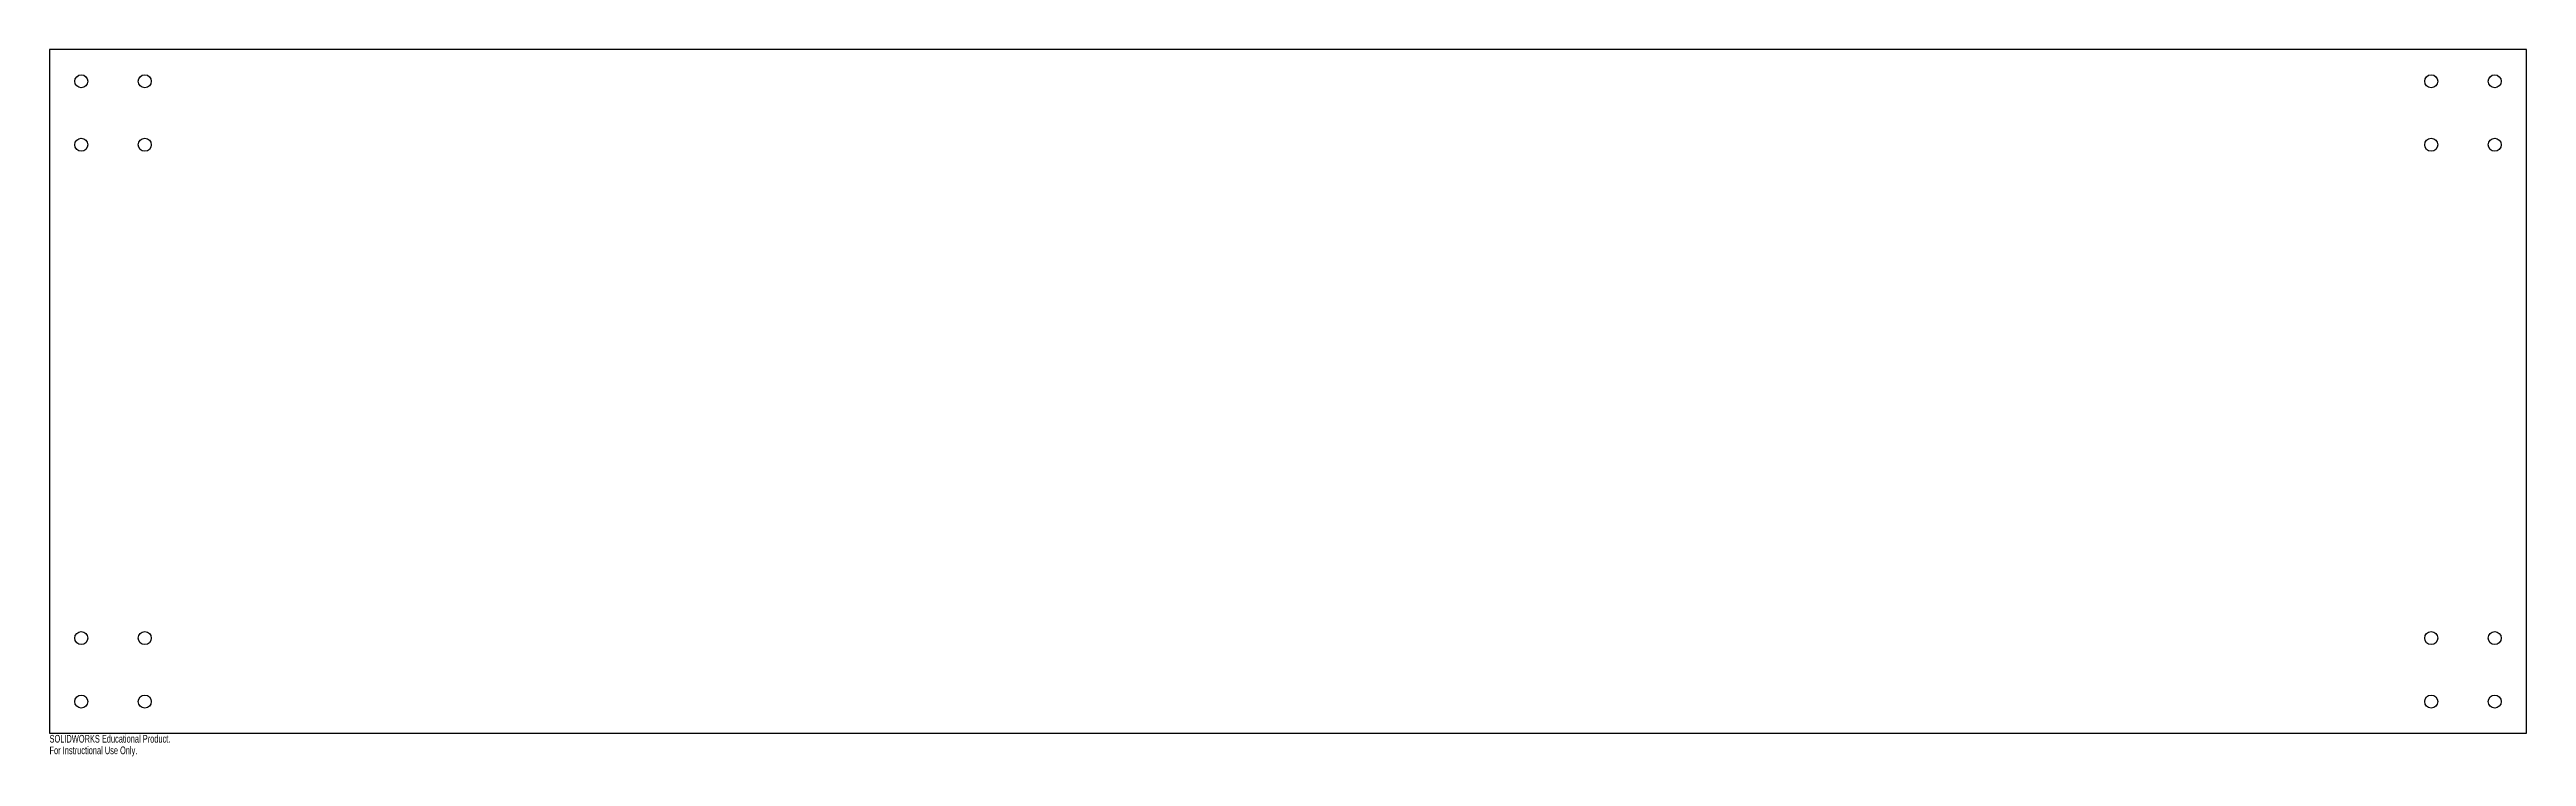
# Model space of a CAD drawing. Header units: millimetres. Extents: x -780 to 780, y -230 to 215.
import ezdxf

# ---------------------------------------------------------------- set-up
doc = ezdxf.new("R2010")
doc.units = ezdxf.units.MM
doc.styles.add('SLDTEXTSTYLE0', font='TXT', dxfattribs={"width": 0.7})

msp = doc.modelspace()

# ---------------------------------------------------------------- linework, layer by layer
at = {"color": 7, "linetype": 'Continuous', "lineweight": 25}
for p, q in [((-780, 215.4), (-780, -215.4)), ((780, 215.4), (-780, 215.4)), ((780, -215.4), (780, 215.4)), ((-780, -215.4), (780, -215.4))]:
    msp.add_line(p, q, dxfattribs=at)
for centre in [(-760, 195.4), (-720, 195.4), (720, 195.4), (760, 195.4), (-760, 155.4), (-720, 155.4), (720, 155.4), (760, 155.4), (-760, -155.4), (-720, -155.4), (720, -155.4), (760, -155.4), (-760, -195.4), (-720, -195.4), (720, -195.4), (760, -195.4)]:
    msp.add_circle(centre, 4.1, dxfattribs=at)

# ---------------------------------------------------------------- texts
at = {"color": 7, "linetype": 'Continuous', "char_height": 4.834, "attachment_point": 1, "style": 'SLDTEXTSTYLE0'}
for s, insert in [('SOLIDWORKS Educational Product.', (-780, -216.4)), ('For Instructional Use Only.', (-780, -223.7))]:
    msp.add_mtext(s, dxfattribs=dict(at, insert=insert))

doc.saveas('drawing.dxf')
